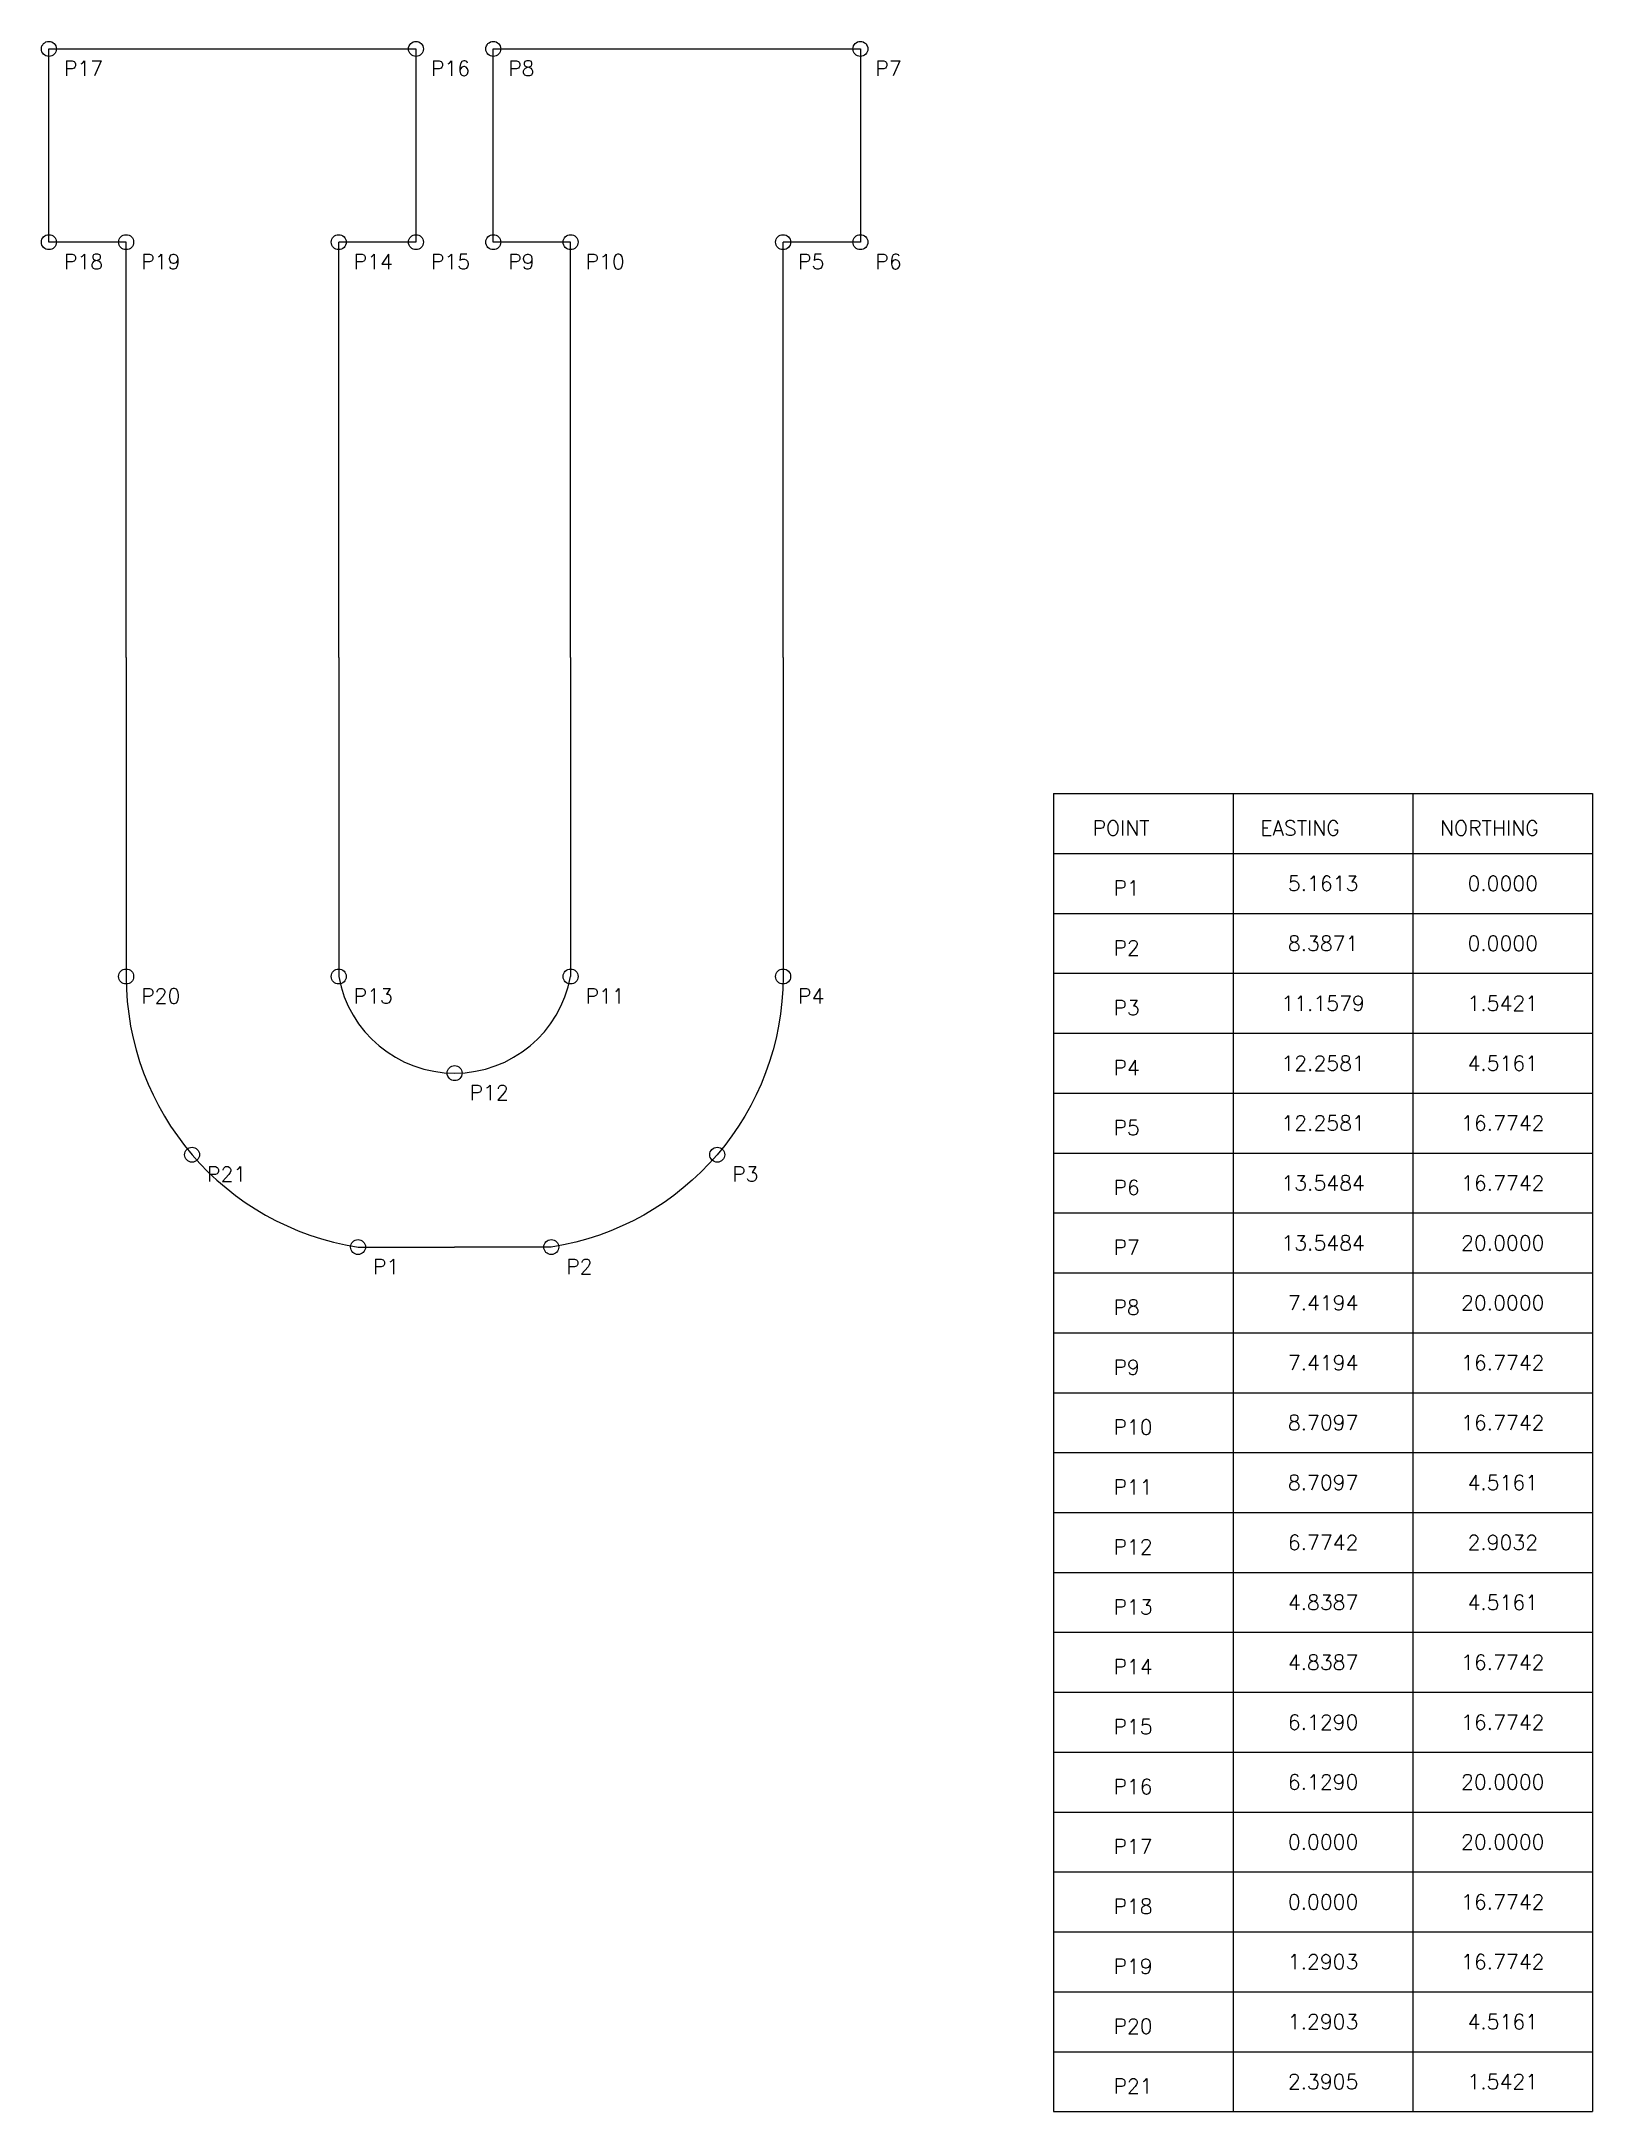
# Model space of a CAD drawing. Header units: inches. Extents: x -0.1 to 25.8, y -14.4 to 20.1.
import ezdxf
from ezdxf.enums import TextEntityAlignment as Align

# ---------------------------------------------------------------- set-up
doc = ezdxf.new("R2010")
doc.units = ezdxf.units.IN
doc.header["$MEASUREMENT"] = 0
doc.layers.add('LETTERE', color=7, linetype='Continuous')
doc.styles.add('romans', font='romans.shx', dxfattribs={"height": 0.25})

msp = doc.modelspace()

# ---------------------------------------------------------------- linework, layer by layer
for p, q in [((16.773, 7.569), (25.773, 7.569)), ((16.773, 7.569), (16.773, 4.569)), ((16.773, 7.569), (16.773, -14.431)), ((19.773, 7.569), (19.773, 4.569)), ((19.773, 7.569), (19.773, -14.431)), ((22.773, 7.569), (22.773, 4.569)), ((22.773, 7.569), (22.773, -14.431)), ((25.773, 7.569), (25.773, 4.569)), ((25.773, 7.569), (25.773, -14.431)), ((16.773, 6.569), (25.773, 6.569)), ((16.773, 5.569), (25.773, 5.569)), ((16.773, 4.569), (25.773, 4.569)), ((16.773, 3.569), (25.773, 3.569)), ((16.773, 2.569), (25.773, 2.569)), ((16.773, 1.569), (25.773, 1.569)), ((16.773, 0.569), (25.773, 0.569)), ((16.773, -0.431), (25.773, -0.431)), ((16.773, -1.431), (25.773, -1.431)), ((16.773, -2.431), (25.773, -2.431)), ((16.773, -3.431), (25.773, -3.431)), ((16.773, -4.431), (25.773, -4.431)), ((16.773, -5.431), (25.773, -5.431)), ((16.773, -6.431), (25.773, -6.431)), ((16.773, -7.431), (25.773, -7.431)), ((16.773, -8.431), (25.773, -8.431)), ((16.773, -9.431), (25.773, -9.431)), ((16.773, -10.431), (25.773, -10.431)), ((16.773, -11.431), (25.773, -11.431)), ((16.773, -12.431), (25.773, -12.431)), ((16.773, -13.431), (25.773, -13.431)), ((16.773, -14.431), (25.773, -14.431))]:
    msp.add_line(p, q)
at = {"color": 3}
for centre in [(0, 20), (6.129, 20), (7.419, 20), (13.548, 20), (0, 16.774), (1.29, 16.774), (4.839, 16.774), (6.129, 16.774), (7.419, 16.774), (8.71, 16.774), (12.258, 16.774), (13.548, 16.774), (1.29, 4.516), (4.839, 4.516), (8.71, 4.516), (12.258, 4.516), (6.774, 2.903), (2.39, 1.542), (11.158, 1.542), (5.161, 0), (8.387, 0)]:
    msp.add_circle(centre, 0.125, dxfattribs=at)
at = {"layer": 'LETTERE', "color": 1}
for points in [[(1.29, 16.774), (0, 16.774), (0, 20), (6.129, 20), (6.129, 16.774), (4.839, 16.774)], [(8.71, 16.774), (7.419, 16.774), (7.419, 20), (13.548, 20), (13.548, 16.774), (12.258, 16.774)], [(1.29, 9.839), (1.29, 16.774)], [(12.258, 9.839), (12.258, 16.774)], [(1.29, 9.839), (1.29, 4.516)], [(4.839, 9.839), (4.839, 4.516)], [(8.71, 9.839), (8.71, 4.516)], [(12.258, 9.839), (12.258, 4.516)], [(5.161, 0), (6.774, 0)], [(8.387, 0), (6.774, 0)]]:
    msp.add_lwpolyline(points, dxfattribs=at)
for points in [[(4.839, 9.839), (4.839, 16.774, -0.474277)], [(8.71, 9.839), (8.71, 16.774, 0.474277)], [(1.29, 4.516, 0.369924), (5.161, 0, 0.076923)], [(12.258, 4.516, -0.369924), (8.387, 0, -0.076923)]]:
    msp.add_lwpolyline(points, format="xyb", dxfattribs=at)
msp.add_arc((6.774, 4.871), 1.968, 190.3889, 349.6111, dxfattribs=at)

# ---------------------------------------------------------------- texts
at = {"style": 'romans'}
for s, p in [('P17', (0.25, 19.55)), ('P16', (6.379, 19.55)), ('P8', (7.669, 19.55)), ('P7', (13.798, 19.55)), ('P18', (0.25, 16.324)), ('P19', (1.54, 16.324)), ('P14', (5.089, 16.324)), ('P15', (6.379, 16.324)), ('P9', (7.669, 16.324)), ('P10', (8.96, 16.324)), ('P5', (12.508, 16.324)), ('P6', (13.798, 16.324)), ('POINT', (17.423, 6.869)), ('EASTING', (20.223, 6.869)), ('NORTHING', (23.223, 6.869)), ('P1', (17.773, 5.869)), ('P2', (17.773, 4.869)), ('P20', (1.54, 4.066)), ('P13', (5.089, 4.066)), ('P11', (8.96, 4.066)), ('P4', (12.508, 4.066)), ('P3', (17.773, 3.869)), ('P4', (17.773, 2.869)), ('P12', (7.024, 2.453)), ('P5', (17.773, 1.869)), ('P21', (2.64, 1.092)), ('P3', (11.408, 1.092)), ('P6', (17.773, 0.869)), ('P7', (17.773, -0.131)), ('P1', (5.411, -0.45)), ('P2', (8.637, -0.45)), ('P8', (17.773, -1.131)), ('P9', (17.773, -2.131)), ('P10', (17.773, -3.131)), ('P11', (17.773, -4.131)), ('P12', (17.773, -5.131)), ('P13', (17.773, -6.131)), ('P14', (17.773, -7.131)), ('P15', (17.773, -8.131)), ('P16', (17.773, -9.131)), ('P17', (17.773, -10.131)), ('P18', (17.773, -11.131)), ('P19', (17.773, -12.131)), ('P20', (17.773, -13.131)), ('P21', (17.773, -14.131))]:
    msp.add_text(s, height=0.25, dxfattribs=at).set_placement(p)
for s, p in [('5.1613', (21.273, 6.069)), ('0.0000', (24.273, 6.069)), ('8.3871', (21.273, 5.069)), ('0.0000', (24.273, 5.069)), ('11.1579', (21.273, 4.069)), ('1.5421', (24.273, 4.069)), ('12.2581', (21.273, 3.069)), ('4.5161', (24.273, 3.069)), ('12.2581', (21.273, 2.069)), ('16.7742', (24.273, 2.069)), ('13.5484', (21.273, 1.069)), ('16.7742', (24.273, 1.069)), ('13.5484', (21.273, 0.069)), ('20.0000', (24.273, 0.069)), ('7.4194', (21.273, -0.931)), ('20.0000', (24.273, -0.931)), ('7.4194', (21.273, -1.931)), ('16.7742', (24.273, -1.931)), ('8.7097', (21.273, -2.931)), ('16.7742', (24.273, -2.931)), ('8.7097', (21.273, -3.931)), ('4.5161', (24.273, -3.931)), ('6.7742', (21.273, -4.931)), ('2.9032', (24.273, -4.931)), ('4.8387', (21.273, -5.931)), ('4.5161', (24.273, -5.931)), ('4.8387', (21.273, -6.931)), ('16.7742', (24.273, -6.931)), ('6.1290', (21.273, -7.931)), ('16.7742', (24.273, -7.931)), ('6.1290', (21.273, -8.931)), ('20.0000', (24.273, -8.931)), ('0.0000', (21.273, -9.931)), ('20.0000', (24.273, -9.931)), ('0.0000', (21.273, -10.931)), ('16.7742', (24.273, -10.931)), ('1.2903', (21.273, -11.931)), ('16.7742', (24.273, -11.931)), ('1.2903', (21.273, -12.931)), ('4.5161', (24.273, -12.931)), ('2.3905', (21.273, -13.931)), ('1.5421', (24.273, -13.931))]:
    msp.add_text(s, height=0.25, dxfattribs=at).set_placement(p, align=Align.MIDDLE_CENTER)

doc.saveas('drawing.dxf')
